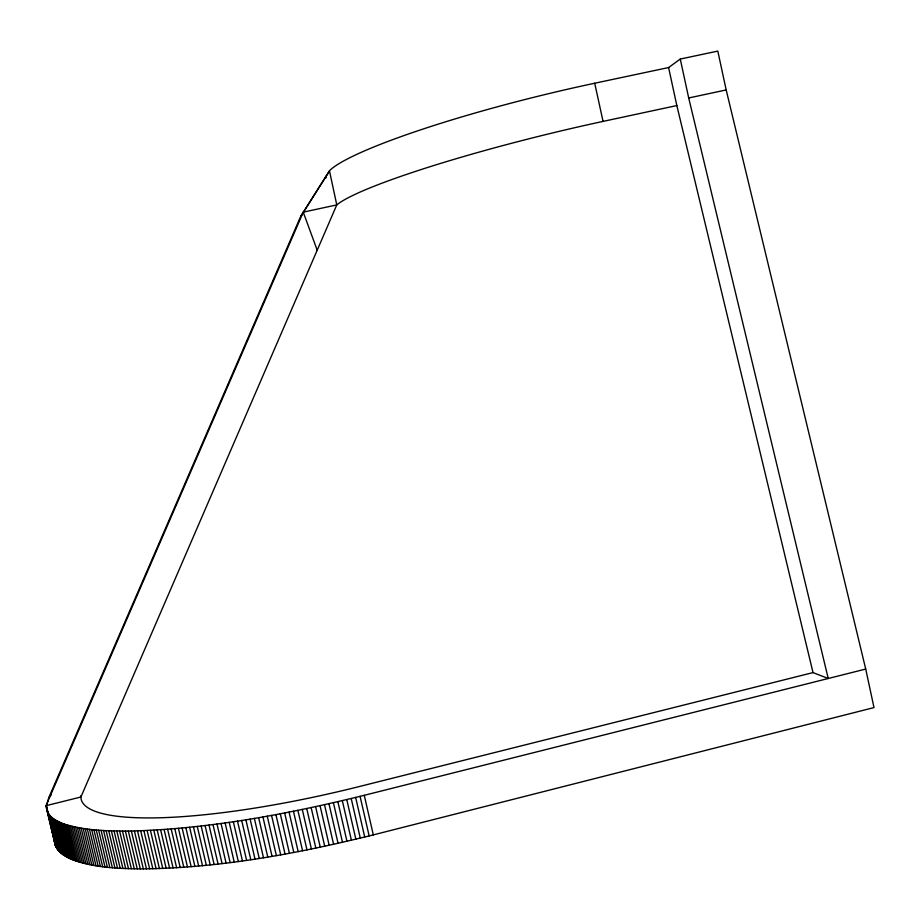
<?xml version="1.0" encoding="UTF-8"?>
<svg xmlns="http://www.w3.org/2000/svg" width="920" height="920" viewBox="0 0 920 920"><rect width="100%" height="100%" fill="white"/><g stroke="black" fill="none" stroke-linecap="round" stroke-linejoin="round"><path stroke-width="1.38" d="M865.72 669.058L364.262 795.306C287.937 814.016 210.093 828.885 131.353 831.013C109.399 831.105 86.963 830.898 65.757 824.538C57.304 821.847 46.046 816.511 46.471 806.058L48.668 797.939L300.622 216.579L329.636 170.556A223.962 27.819 -13.9 0 1 594.711 83.237L668.598 67.551L680.271 59.052L717.807 51.094L726.179 89.941L865.72 669.058L874 707.583L373.313 834.888C297.056 853.725 219.04 868.307 140.265 868.894C118.093 868.537 95.381 867.744 74.244 860.384C65.205 857.141 54.142 850.712 54.453 839.73L53.981 839.35M300.622 216.579L329.498 170.97L336.777 204.907L80.914 796.996L46 805.713L55.476 845.721M46 805.713L303.243 212.152L336.777 204.907A223.755 23.299 -13.8 0 1 603.06 121.394L676.832 105.558L813.015 672.589L828.23 678.5L688.7 97.968L680.271 59.052M49.99 796.444L48.668 797.939M50.588 795.535L51.244 794.615M813.015 672.589L360.007 786.37A257.784 52.141 -13.4 0 1 80.96 795.57M688.7 97.968L726.179 89.941M303.243 212.152L317.216 250.24M91.678 829.553L100.383 866.444M89.459 829.311L98.152 866.122M87.308 829.046L95.979 865.789M85.203 828.759L93.863 865.432M83.156 828.46L91.804 865.053M81.155 828.138L89.792 864.662M79.224 827.804L87.837 864.259M77.337 827.459L85.939 863.834M75.52 827.091L84.099 863.385M73.749 826.7L82.317 862.925M72.036 826.298L80.592 862.454M70.38 825.884L78.924 861.959M68.781 825.447L77.303 861.453M67.24 824.998L75.751 860.924M65.757 824.538L74.244 860.384M64.319 824.055L72.795 859.82M62.951 823.561L71.403 859.245M61.629 823.043L70.069 858.659M60.375 822.514L68.793 858.061M59.167 821.974L67.562 857.44M58.017 821.422L66.401 856.807M56.925 820.858L65.285 856.163M55.879 820.272L64.227 855.496M54.901 819.674L63.227 854.829M53.969 819.064L62.284 854.139M53.096 818.443L61.398 853.438M52.279 817.799L60.559 852.713M51.52 817.155L59.777 851.989M50.807 816.488L59.052 851.253M50.163 815.81L58.386 850.494M49.553 815.131L57.764 849.735M49.013 814.43L57.201 848.953M48.518 813.717L56.683 848.159M46.471 806.058L56.235 847.366M46.448 806.817L55.821 846.549M46.54 808.427L55.177 844.894M157.182 829.978L166.163 868.331M153.789 830.173L162.771 868.468M150.443 830.357L159.413 868.595M147.142 830.519L156.101 868.698M143.888 830.656L152.835 868.779M140.679 830.771L149.626 868.848M137.528 830.875L146.452 868.882M134.412 830.944L143.336 868.905M131.353 831.013L140.265 868.894M128.351 831.047L137.241 868.871M125.384 831.07L134.274 868.836M122.475 831.059L131.353 868.768M119.623 831.047L128.478 868.687M116.817 831.001L125.66 868.572M114.057 830.944L122.9 868.457M111.366 830.863L120.186 868.307M108.709 830.771L117.518 868.146M106.11 830.645L114.908 867.951M103.569 830.519L112.355 867.755M101.085 830.357L109.848 867.525M98.647 830.185L107.41 867.284M96.266 829.989L105.006 867.019M93.943 829.782L102.672 866.744M221.03 823.446L230.138 862.569M216.993 823.998L226.09 863.086M212.98 824.515L222.077 863.569M209.001 825.021L218.086 864.041M205.056 825.516L214.141 864.489M201.146 825.976L210.22 864.915M197.271 826.424L206.344 865.317M193.43 826.85L202.492 865.697M189.623 827.252L198.685 866.053M185.851 827.632L194.913 866.398M182.125 828L191.176 866.709M178.434 828.345L187.473 867.008M174.788 828.667L183.816 867.284M171.177 828.966L180.205 867.537M167.612 829.253L176.629 867.767M164.093 829.518L173.098 867.974M160.609 829.759L169.613 868.158M289.052 812.095L298.172 851.632M284.659 812.946L293.79 852.46M280.278 813.774L289.409 853.277M275.919 814.591L285.05 854.07M271.572 815.384L280.703 854.841M267.237 816.155L276.368 855.6M262.924 816.914L272.055 856.336M258.635 817.65L267.766 857.049M254.357 818.374L263.488 857.739M250.113 819.076L259.233 858.418M245.881 819.755L255.001 859.073M241.672 820.421L250.792 859.706M237.486 821.065L246.606 860.326M233.335 821.686L242.454 860.913M229.206 822.296L238.314 861.488M225.101 822.882L234.209 862.04M351.221 798.525L360.295 838.12M346.771 799.595L355.856 839.189M342.32 800.641L351.405 840.247M337.87 801.688L346.955 841.294M333.419 802.711L342.504 842.317M328.957 803.723L338.054 843.329M324.507 804.712L333.603 844.318M320.056 805.69L329.164 845.296M315.606 806.656L324.714 846.25M311.155 807.599L320.275 847.193M306.728 808.53L315.836 848.113M302.289 809.45L311.409 849.022M297.873 810.347L306.992 849.907M293.457 811.233L302.577 850.781M364.262 795.306L373.313 834.888M360.088 796.352L369.15 835.935M355.66 797.444L364.722 837.039M594.711 83.237L603.06 121.394M668.598 67.551L676.832 105.558M326.117 177.767A223.962 27.819 -13.9 0 1 325.979 176.318"/></g></svg>
